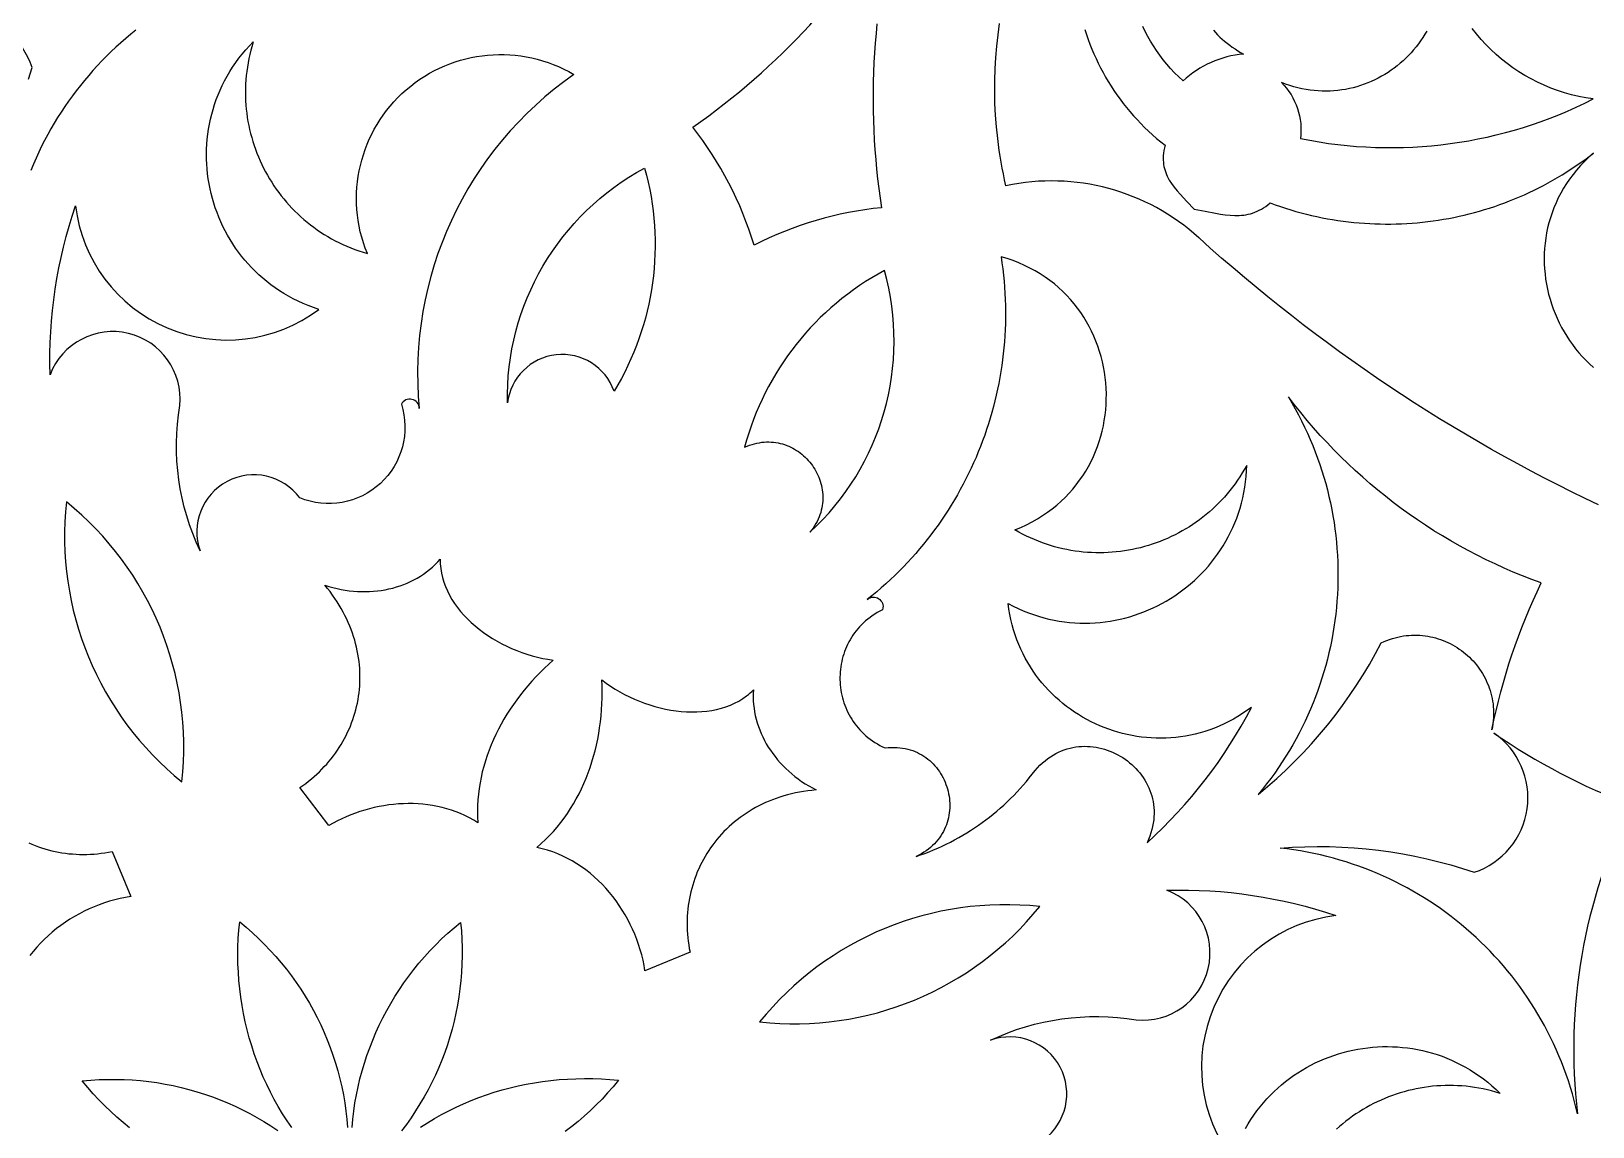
# Model space of a CAD drawing. Extents: x 3927 to 5087, y -513 to 1114.
# Drawn here: x 4497 to 4593.2, y 894.9 to 962.5 of the extents above; entities that cross this region are included whole.
import ezdxf

# ---------------------------------------------------------------- set-up
doc = ezdxf.new("R2010")
doc.units = 0
doc.layers.add('LAYER_1', color=18, linetype='CONTINUOUS')

msp = doc.modelspace()

# ---------------------------------------------------------------- linework, layer by layer
at = {"layer": 'LAYER_1'}
for points in [[(4549.093, 962.92), (4549.034, 962.326), (4548.983, 961.73), (4548.941, 961.134), (4548.907, 960.537), (4548.881, 959.94), (4548.863, 959.343), (4548.853, 958.745), (4548.852, 958.147), (4548.858, 957.549), (4548.873, 956.951), (4548.896, 956.353), (4548.927, 955.755), (4548.966, 955.157), (4549.013, 954.56), (4549.068, 953.964), (4549.131, 953.368), (4549.203, 952.772), (4549.282, 952.177), (4549.37, 951.584), (4548.858, 951.525), (4548.347, 951.455), (4547.839, 951.373), (4547.334, 951.28), (4546.831, 951.175), (4546.33, 951.058), (4545.833, 950.93), (4545.339, 950.791), (4544.848, 950.64), (4544.361, 950.478), (4543.877, 950.305), (4543.398, 950.121), (4542.922, 949.926), (4542.452, 949.719), (4541.985, 949.502), (4541.524, 949.273), (4541.368, 949.766), (4541.201, 950.254), (4541.023, 950.738), (4540.835, 951.218), (4540.635, 951.692), (4540.425, 952.162), (4540.203, 952.627), (4539.972, 953.087), (4539.729, 953.541), (4539.477, 953.989), (4539.214, 954.432), (4538.941, 954.868), (4538.657, 955.299), (4538.364, 955.723), (4538.061, 956.14), (4537.748, 956.551, 0.11065), (4550.606, 970.543)], [(4496.814, 959.507), (4497.05, 960.23, 0.61665), (4488.466, 961.44, 0.063158)], [(4559.357, 894.143, 0.862472), (4556.095, 900.278, -0.153049), (4565.053, 901.533, 0.87466), (4566.951, 909.522, -0.089383), (4577.36, 907.955, 0.578149), (4570.977, 892.97)]]:
    msp.add_lwpolyline(points, format="xyb", dxfattribs=at)
for points in [[(4593.548, 933.269), (4592.708, 933.67), (4591.873, 934.078), (4591.042, 934.495), (4590.215, 934.919), (4589.393, 935.35), (4588.574, 935.789), (4587.76, 936.235), (4586.95, 936.689), (4586.144, 937.15), (4585.343, 937.619), (4584.546, 938.094), (4583.754, 938.578), (4582.966, 939.068), (4582.183, 939.566), (4581.405, 940.07), (4580.631, 940.582), (4579.862, 941.101), (4579.098, 941.628), (4578.339, 942.161), (4577.584, 942.701), (4576.835, 943.248), (4576.09, 943.803), (4575.351, 944.364), (4574.617, 944.932), (4573.888, 945.507), (4573.164, 946.088), (4572.445, 946.677), (4571.732, 947.272), (4571.024, 947.874), (4570.321, 948.483), (4569.624, 949.098), (4568.932, 949.72), (4568.921, 949.726), (4568.616, 949.994), (4568.305, 950.253), (4567.986, 950.501), (4567.661, 950.738), (4567.331, 950.966), (4566.994, 951.183), (4566.652, 951.389), (4566.305, 951.585), (4565.952, 951.77), (4565.595, 951.945), (4565.234, 952.109), (4564.868, 952.261), (4564.498, 952.404), (4564.124, 952.535), (4563.747, 952.655), (4563.366, 952.763), (4562.982, 952.861), (4562.596, 952.948), (4562.207, 953.023), (4561.816, 953.086), (4561.423, 953.139), (4561.028, 953.179), (4560.632, 953.209), (4560.234, 953.226), (4559.835, 953.232), (4559.436, 953.226), (4559.036, 953.208), (4558.636, 953.178), (4558.236, 953.136), (4557.836, 953.083), (4557.436, 953.017), (4557.038, 952.938), (4556.956, 953.302), (4556.879, 953.666), (4556.807, 954.029), (4556.741, 954.392), (4556.679, 954.755), (4556.623, 955.117), (4556.527, 955.841), (4556.45, 956.563), (4556.394, 957.284), (4556.358, 958.001), (4556.342, 958.716), (4556.345, 959.428), (4556.367, 960.137), (4556.409, 960.842), (4556.469, 961.544), (4556.548, 962.241), (4556.645, 962.934)], [(4503.44, 962.532), (4503.125, 962.278), (4502.815, 962.017), (4502.51, 961.751), (4502.211, 961.479), (4501.917, 961.202), (4501.629, 960.919), (4501.346, 960.631), (4501.068, 960.338), (4500.797, 960.039), (4500.531, 959.736), (4500.271, 959.427), (4500.017, 959.114), (4499.769, 958.795), (4499.527, 958.472), (4499.291, 958.144), (4499.061, 957.812), (4498.838, 957.475), (4498.62, 957.134), (4498.41, 956.788), (4498.206, 956.439), (4498.008, 956.085), (4497.817, 955.727), (4497.633, 955.365), (4497.456, 955), (4497.286, 954.63), (4497.122, 954.257), (4496.966, 953.881)], [(4561.892, 962.562), (4561.991, 962.258), (4562.096, 961.956), (4562.208, 961.656), (4562.327, 961.359), (4562.453, 961.064), (4562.584, 960.771), (4562.723, 960.482), (4562.868, 960.194), (4563.019, 959.91), (4563.177, 959.629), (4563.342, 959.351), (4563.513, 959.076), (4563.69, 958.805), (4563.874, 958.537), (4564.064, 958.273), (4564.261, 958.012), (4564.464, 957.756), (4564.673, 957.503), (4564.888, 957.254), (4565.11, 957.01), (4565.338, 956.77), (4565.572, 956.534), (4565.812, 956.303), (4566.059, 956.077), (4566.312, 955.855), (4566.57, 955.638), (4566.835, 955.427), (4566.796, 955.263), (4566.766, 955.105), (4566.744, 954.952), (4566.73, 954.803), (4566.724, 954.659), (4566.725, 954.518), (4566.733, 954.382), (4566.749, 954.25), (4566.771, 954.121), (4566.8, 953.994), (4566.835, 953.871), (4566.877, 953.751), (4566.924, 953.632), (4566.977, 953.516), (4567.035, 953.402), (4567.099, 953.289), (4567.241, 953.067), (4567.401, 952.848), (4567.577, 952.631), (4567.767, 952.412), (4568.183, 951.963), (4568.634, 951.485), (4569.309, 951.361), (4569.946, 951.241), (4570.251, 951.19), (4570.549, 951.148), (4570.841, 951.119), (4571.127, 951.104), (4571.409, 951.108), (4571.548, 951.117), (4571.686, 951.132), (4571.823, 951.153), (4571.96, 951.18), (4572.096, 951.214), (4572.232, 951.255), (4572.367, 951.303), (4572.502, 951.359), (4572.637, 951.423), (4572.772, 951.495), (4572.907, 951.576), (4573.042, 951.666), (4573.178, 951.766), (4573.313, 951.876), (4573.629, 951.761), (4573.946, 951.652), (4574.263, 951.548), (4574.582, 951.449), (4574.902, 951.355), (4575.222, 951.267), (4575.544, 951.185), (4575.866, 951.107), (4576.189, 951.035), (4576.512, 950.968), (4576.837, 950.907), (4577.161, 950.85), (4577.486, 950.799), (4577.812, 950.754), (4578.138, 950.713), (4578.464, 950.678), (4578.79, 950.648), (4579.116, 950.623), (4579.443, 950.603), (4579.769, 950.589), (4580.096, 950.579), (4580.422, 950.575), (4580.749, 950.576), (4581.075, 950.582), (4581.4, 950.594), (4581.726, 950.61), (4582.051, 950.632), (4582.375, 950.658), (4582.699, 950.69), (4583.023, 950.727), (4583.345, 950.769), (4583.667, 950.816), (4583.989, 950.868), (4584.309, 950.925), (4584.629, 950.988), (4584.947, 951.055), (4585.265, 951.127), (4585.581, 951.205), (4585.896, 951.287), (4586.21, 951.374), (4586.523, 951.467), (4586.834, 951.564), (4587.144, 951.666), (4587.453, 951.773), (4587.76, 951.886), (4588.065, 952.003), (4588.369, 952.125), (4588.671, 952.252), (4588.972, 952.384), (4589.27, 952.52), (4589.567, 952.662), (4589.861, 952.809), (4590.154, 952.96), (4590.445, 953.117), (4590.733, 953.278), (4591.019, 953.444), (4591.303, 953.615), (4591.585, 953.79), (4591.864, 953.971), (4592.141, 954.156), (4592.415, 954.346), (4592.687, 954.541), (4592.956, 954.741), (4593.222, 954.945), (4592.943, 954.695), (4592.679, 954.437), (4592.428, 954.174), (4592.192, 953.905), (4591.97, 953.63), (4591.761, 953.35), (4591.566, 953.066), (4591.385, 952.777), (4591.217, 952.483), (4591.062, 952.186), (4590.921, 951.886), (4590.792, 951.582), (4590.676, 951.275), (4590.573, 950.966), (4590.483, 950.655), (4590.405, 950.342), (4590.34, 950.027), (4590.286, 949.712), (4590.245, 949.395), (4590.216, 949.078), (4590.199, 948.761), (4590.193, 948.444), (4590.199, 948.127), (4590.216, 947.811), (4590.244, 947.497), (4590.284, 947.184), (4590.335, 946.872), (4590.397, 946.563), (4590.469, 946.257), (4590.552, 945.953), (4590.646, 945.652), (4590.75, 945.355), (4590.864, 945.061), (4590.989, 944.772), (4591.123, 944.487), (4591.267, 944.207), (4591.421, 943.933), (4591.585, 943.663), (4591.758, 943.4), (4591.94, 943.142), (4592.132, 942.891), (4592.332, 942.647), (4592.542, 942.41), (4592.76, 942.181), (4592.987, 941.959), (4593.223, 941.745)], [(4569.814, 962.514), (4569.944, 962.372), (4570.078, 962.234), (4570.217, 962.099), (4570.361, 961.967), (4570.509, 961.839), (4570.662, 961.715), (4570.819, 961.594), (4570.981, 961.478), (4571.147, 961.365), (4571.318, 961.257), (4571.492, 961.153), (4571.672, 961.053), (4571.412, 961.024), (4571.155, 960.985), (4570.9, 960.935), (4570.648, 960.875), (4570.399, 960.804), (4570.154, 960.724), (4569.912, 960.633), (4569.674, 960.533), (4569.441, 960.423), (4569.212, 960.303), (4568.988, 960.174), (4568.77, 960.036), (4568.557, 959.888), (4568.349, 959.732), (4568.148, 959.567), (4567.954, 959.392), (4567.685, 959.643), (4567.428, 959.9), (4567.183, 960.163), (4566.948, 960.431), (4566.724, 960.704), (4566.511, 960.983), (4566.309, 961.266), (4566.119, 961.554), (4565.938, 961.846), (4565.769, 962.142), (4565.611, 962.442), (4565.463, 962.746)], [(4582.955, 962.472), (4582.837, 962.268), (4582.712, 962.068), (4582.581, 961.872), (4582.444, 961.681), (4582.301, 961.495), (4582.152, 961.313), (4581.997, 961.137), (4581.837, 960.966), (4581.672, 960.8), (4581.501, 960.639), (4581.325, 960.484), (4581.144, 960.335), (4580.959, 960.192), (4580.769, 960.055), (4580.575, 959.923), (4580.376, 959.798), (4580.174, 959.68), (4579.967, 959.568), (4579.757, 959.463), (4579.543, 959.364), (4579.326, 959.272), (4579.106, 959.188), (4578.882, 959.111), (4578.656, 959.041), (4578.427, 958.979), (4578.195, 958.924), (4577.961, 958.877), (4577.724, 958.838), (4577.486, 958.807), (4577.245, 958.785), (4577.003, 958.77), (4576.759, 958.764), (4576.514, 958.767), (4576.267, 958.779), (4576.019, 958.799), (4575.77, 958.828), (4575.521, 958.867), (4575.271, 958.915), (4575.02, 958.972), (4574.769, 959.039), (4574.518, 959.116), (4574.267, 959.203), (4574.016, 959.299), (4574.178, 959.124), (4574.329, 958.94), (4574.47, 958.749), (4574.599, 958.55), (4574.716, 958.344), (4574.821, 958.133), (4574.915, 957.916), (4574.996, 957.695), (4575.064, 957.47), (4575.12, 957.242), (4575.163, 957.012), (4575.193, 956.78), (4575.209, 956.546), (4575.212, 956.312), (4575.201, 956.078), (4575.175, 955.846), (4575.749, 955.735), (4576.325, 955.636), (4576.901, 955.549), (4577.479, 955.475), (4578.057, 955.413), (4578.635, 955.364), (4579.214, 955.326), (4579.793, 955.301), (4580.371, 955.288), (4580.95, 955.287), (4581.528, 955.298), (4582.105, 955.321), (4582.682, 955.356), (4583.257, 955.404), (4583.831, 955.463), (4584.404, 955.534), (4584.975, 955.618), (4585.544, 955.713), (4586.112, 955.82), (4586.677, 955.939), (4587.24, 956.07), (4587.8, 956.213), (4588.357, 956.367), (4588.912, 956.533), (4589.463, 956.711), (4590.011, 956.901), (4590.556, 957.103), (4591.097, 957.316), (4591.634, 957.541), (4592.167, 957.777), (4592.695, 958.025), (4593.219, 958.285), (4592.766, 958.354), (4592.318, 958.44), (4591.877, 958.545), (4591.443, 958.666), (4591.016, 958.804), (4590.597, 958.958), (4590.186, 959.129), (4589.784, 959.315), (4589.39, 959.516), (4589.005, 959.733), (4588.63, 959.964), (4588.265, 960.209), (4587.911, 960.467), (4587.567, 960.74), (4587.234, 961.025), (4586.913, 961.323), (4586.604, 961.633), (4586.307, 961.956), (4586.023, 962.29), (4585.751, 962.635)], [(4496.836, 912.441), (4497.032, 912.356), (4497.23, 912.277), (4497.431, 912.202), (4497.633, 912.133), (4497.838, 912.069), (4498.044, 912.011), (4498.253, 911.957), (4498.463, 911.91), (4498.674, 911.867), (4498.887, 911.83), (4499.102, 911.799), (4499.318, 911.773), (4499.535, 911.753), (4499.753, 911.738), (4499.973, 911.729), (4500.193, 911.725), (4500.414, 911.728), (4500.636, 911.736), (4500.859, 911.75), (4501.082, 911.769), (4501.306, 911.795), (4501.53, 911.826), (4501.754, 911.864), (4501.978, 911.907), (4503.119, 909.132), (4502.793, 909.077), (4502.468, 909.01), (4502.144, 908.932), (4501.822, 908.842), (4501.503, 908.74), (4501.187, 908.628), (4500.874, 908.505), (4500.565, 908.371), (4500.26, 908.227), (4499.96, 908.072), (4499.666, 907.908), (4499.377, 907.733), (4499.094, 907.549), (4498.818, 907.355), (4498.549, 907.152), (4498.288, 906.94), (4498.035, 906.719), (4497.79, 906.49), (4497.554, 906.252), (4497.328, 906.005), (4497.112, 905.751), (4496.906, 905.489)], [(4513.039, 894.892), (4512.751, 895.314), (4512.476, 895.744), (4512.213, 896.182), (4511.963, 896.628), (4511.726, 897.08), (4511.501, 897.539), (4511.29, 898.005), (4511.091, 898.476), (4510.905, 898.953), (4510.733, 899.436), (4510.573, 899.923), (4510.427, 900.415), (4510.295, 900.911), (4510.176, 901.41), (4510.07, 901.913), (4509.979, 902.419), (4509.901, 902.928), (4509.837, 903.44), (4509.787, 903.953), (4509.751, 904.467), (4509.729, 904.984), (4509.722, 905.5), (4509.729, 906.018), (4509.75, 906.535), (4509.786, 907.053), (4509.837, 907.57), (4510.235, 907.238), (4510.622, 906.896), (4510.999, 906.545), (4511.364, 906.184), (4511.718, 905.813), (4512.06, 905.434), (4512.391, 905.047), (4512.71, 904.651), (4513.017, 904.246), (4513.312, 903.835), (4513.596, 903.415), (4513.866, 902.989), (4514.125, 902.555), (4514.371, 902.115), (4514.605, 901.668), (4514.825, 901.216), (4515.033, 900.757), (4515.228, 900.293), (4515.41, 899.823), (4515.579, 899.349), (4515.734, 898.87), (4515.876, 898.386), (4516.004, 897.899), (4516.118, 897.407), (4516.219, 896.912), (4516.306, 896.414), (4516.378, 895.912), (4516.437, 895.408), (4516.481, 894.901)], [(4516.753, 894.898), (4516.8, 895.404), (4516.861, 895.908), (4516.936, 896.409), (4517.024, 896.907), (4517.127, 897.402), (4517.244, 897.893), (4517.374, 898.38), (4517.517, 898.862), (4517.674, 899.341), (4517.844, 899.814), (4518.028, 900.283), (4518.224, 900.746), (4518.433, 901.204), (4518.655, 901.656), (4518.89, 902.101), (4519.137, 902.541), (4519.397, 902.973), (4519.669, 903.399), (4519.953, 903.817), (4520.25, 904.228), (4520.558, 904.63), (4520.878, 905.025), (4521.21, 905.412), (4521.553, 905.789), (4521.908, 906.158), (4522.275, 906.517), (4522.652, 906.867), (4523.041, 907.207), (4523.441, 907.537), (4523.488, 907.021), (4523.52, 906.506), (4523.537, 905.992), (4523.539, 905.479), (4523.527, 904.968), (4523.501, 904.458), (4523.459, 903.951), (4523.404, 903.446), (4523.335, 902.944), (4523.251, 902.444), (4523.154, 901.948), (4523.042, 901.455), (4522.917, 900.967), (4522.779, 900.482), (4522.627, 900.002), (4522.462, 899.526), (4522.283, 899.055), (4522.091, 898.59), (4521.887, 898.13), (4521.669, 897.676), (4521.439, 897.228), (4521.197, 896.786), (4520.941, 896.351), (4520.674, 895.923), (4520.394, 895.502), (4520.102, 895.088), (4519.798, 894.683)], [(4571.787, 894.833), (4571.953, 895.118), (4572.127, 895.394), (4572.309, 895.663), (4572.498, 895.924), (4572.695, 896.178), (4572.899, 896.423), (4573.109, 896.661), (4573.327, 896.891), (4573.551, 897.112), (4573.781, 897.326), (4574.017, 897.531), (4574.259, 897.729), (4574.506, 897.918), (4574.759, 898.098), (4575.016, 898.271), (4575.279, 898.434), (4575.546, 898.59), (4575.817, 898.737), (4576.092, 898.875), (4576.371, 899.005), (4576.654, 899.126), (4576.94, 899.238), (4577.23, 899.342), (4577.522, 899.437), (4577.816, 899.523), (4578.114, 899.599), (4578.413, 899.667), (4578.714, 899.726), (4579.017, 899.776), (4579.322, 899.816), (4579.627, 899.847), (4579.934, 899.869), (4580.241, 899.882), (4580.549, 899.885), (4580.857, 899.879), (4581.166, 899.863), (4581.474, 899.838), (4581.781, 899.803), (4582.088, 899.759), (4582.394, 899.704), (4582.699, 899.64), (4583.002, 899.566), (4583.304, 899.483), (4583.604, 899.389), (4583.902, 899.285), (4584.197, 899.171), (4584.49, 899.047), (4584.78, 898.913), (4585.067, 898.769), (4585.351, 898.615), (4585.631, 898.45), (4585.908, 898.275), (4586.18, 898.089), (4586.449, 897.893), (4586.712, 897.686), (4586.971, 897.469), (4587.226, 897.241), (4587.474, 897.002), (4587.214, 897.081), (4586.953, 897.153), (4586.692, 897.217), (4586.43, 897.275), (4586.169, 897.325), (4585.907, 897.369), (4585.646, 897.405), (4585.385, 897.435), (4585.124, 897.458), (4584.863, 897.475), (4584.604, 897.484), (4584.344, 897.488), (4584.086, 897.484), (4583.828, 897.474), (4583.572, 897.458), (4583.316, 897.435), (4583.062, 897.406), (4582.809, 897.371), (4582.557, 897.329), (4582.307, 897.282), (4582.058, 897.228), (4581.811, 897.168), (4581.566, 897.102), (4581.323, 897.031), (4581.082, 896.953), (4580.843, 896.87), (4580.607, 896.781), (4580.372, 896.686), (4580.141, 896.586), (4579.911, 896.48), (4579.685, 896.369), (4579.461, 896.252), (4579.24, 896.13), (4579.022, 896.002), (4578.808, 895.869), (4578.596, 895.731), (4578.388, 895.588), (4578.183, 895.439), (4577.982, 895.286), (4577.785, 895.128), (4577.591, 894.964), (4577.401, 894.796)], [(4503.047, 894.884), (4502.652, 895.204), (4502.266, 895.536), (4501.888, 895.879), (4501.52, 896.234), (4501.16, 896.601), (4500.81, 896.978), (4500.47, 897.367), (4500.14, 897.767), (4500.656, 897.814), (4501.171, 897.846), (4501.685, 897.863), (4502.198, 897.865), (4502.709, 897.853), (4503.219, 897.826), (4503.726, 897.785), (4504.231, 897.73), (4504.734, 897.661), (4505.233, 897.577), (4505.729, 897.479), (4506.222, 897.368), (4506.711, 897.243), (4507.195, 897.105), (4507.676, 896.953), (4508.151, 896.787), (4508.622, 896.609), (4509.088, 896.417), (4509.548, 896.213), (4510.002, 895.995), (4510.45, 895.765), (4510.892, 895.523), (4511.327, 895.267), (4511.755, 895), (4512.176, 894.72)], [(4520.968, 894.918), (4521.393, 895.191), (4521.826, 895.452), (4522.265, 895.699), (4522.711, 895.934), (4523.164, 896.156), (4523.624, 896.366), (4524.089, 896.562), (4524.56, 896.745), (4525.036, 896.915), (4525.517, 897.072), (4526.003, 897.216), (4526.494, 897.347), (4526.989, 897.464), (4527.488, 897.568), (4527.991, 897.658), (4528.497, 897.735), (4529.006, 897.798), (4529.519, 897.847), (4530.033, 897.883), (4530.55, 897.905), (4531.069, 897.914), (4531.59, 897.908), (4532.112, 897.888), (4532.635, 897.855), (4533.159, 897.807), (4532.835, 897.412), (4532.5, 897.027), (4532.156, 896.653), (4531.801, 896.291), (4531.437, 895.939), (4531.063, 895.599), (4530.68, 895.27), (4530.289, 894.953), (4529.889, 894.648)]]:
    msp.add_lwpolyline(points, dxfattribs=at)
for points in [[(4510.673, 961.815), (4510.594, 961.554), (4510.522, 961.294), (4510.458, 961.032), (4510.4, 960.771), (4510.349, 960.509), (4510.306, 960.248), (4510.269, 959.986), (4510.239, 959.725), (4510.216, 959.464), (4510.2, 959.204), (4510.19, 958.944), (4510.187, 958.685), (4510.191, 958.426), (4510.2, 958.169), (4510.217, 957.912), (4510.24, 957.656), (4510.269, 957.402), (4510.304, 957.149), (4510.345, 956.897), (4510.393, 956.647), (4510.447, 956.399), (4510.506, 956.152), (4510.572, 955.907), (4510.644, 955.664), (4510.721, 955.423), (4510.805, 955.184), (4510.894, 954.947), (4510.988, 954.713), (4511.089, 954.481), (4511.195, 954.252), (4511.306, 954.025), (4511.423, 953.802), (4511.545, 953.581), (4511.673, 953.363), (4511.805, 953.148), (4511.944, 952.937), (4512.087, 952.729), (4512.235, 952.524), (4512.389, 952.323), (4512.547, 952.125), (4512.71, 951.931), (4512.879, 951.741), (4513.052, 951.556), (4513.23, 951.374), (4513.412, 951.196), (4513.599, 951.023), (4513.791, 950.854), (4513.987, 950.689), (4514.188, 950.529), (4514.393, 950.374), (4514.603, 950.224), (4514.817, 950.079), (4515.035, 949.938), (4515.257, 949.803), (4515.484, 949.673), (4515.714, 949.549), (4515.949, 949.43), (4516.187, 949.316), (4516.43, 949.208), (4516.676, 949.106), (4516.926, 949.01), (4517.18, 948.92), (4517.437, 948.836), (4517.698, 948.758, -0.719328), (4530.424, 959.792, 0.270929), (4520.897, 939.216, 0.777705), (4519.794, 939.471, -0.636132), (4513.531, 933.698, 0.862472), (4507.397, 930.435, -0.153049), (4506.142, 939.394, 0.87466), (4498.153, 941.292, -0.089383), (4499.719, 951.7, 0.578149), (4514.704, 945.317), (4514.375, 945.429), (4514.054, 945.551), (4513.74, 945.682), (4513.433, 945.822), (4513.133, 945.971), (4512.841, 946.128), (4512.557, 946.294), (4512.28, 946.467), (4512.011, 946.649), (4511.75, 946.838), (4511.497, 947.035), (4511.251, 947.239), (4511.014, 947.45), (4510.784, 947.667), (4510.562, 947.891), (4510.349, 948.121), (4510.143, 948.358), (4509.946, 948.599), (4509.757, 948.847), (4509.576, 949.099), (4509.404, 949.357), (4509.24, 949.619), (4509.085, 949.886), (4508.938, 950.157), (4508.799, 950.433), (4508.67, 950.712), (4508.549, 950.995), (4508.436, 951.281), (4508.333, 951.57), (4508.238, 951.862), (4508.152, 952.157), (4508.075, 952.454), (4508.007, 952.753), (4507.949, 953.055), (4507.899, 953.358), (4507.859, 953.662), (4507.827, 953.968), (4507.805, 954.274), (4507.793, 954.582), (4507.789, 954.89), (4507.796, 955.198), (4507.811, 955.506), (4507.837, 955.814), (4507.872, 956.122), (4507.916, 956.428), (4507.97, 956.734), (4508.034, 957.039), (4508.108, 957.343), (4508.192, 957.644), (4508.286, 957.944), (4508.39, 958.242), (4508.503, 958.538), (4508.627, 958.831), (4508.761, 959.121), (4508.906, 959.408), (4509.06, 959.692), (4509.225, 959.972), (4509.4, 960.248), (4509.586, 960.521), (4509.782, 960.789), (4509.989, 961.053), (4510.206, 961.312), (4510.434, 961.566)], [(4532.896, 940.272, 0.794747), (4526.33, 939.547, -0.281952), (4534.78, 954.025, -0.207503)], [(4506.274, 916.197, 0.255743), (4499.165, 933.448, 0.255743)], [(4573.939, 912.117), (4574.697, 912.168), (4575.455, 912.2), (4576.213, 912.212), (4576.971, 912.205), (4577.728, 912.179), (4578.483, 912.133), (4579.237, 912.068), (4579.989, 911.984), (4580.739, 911.881), (4581.486, 911.758), (4582.229, 911.617), (4582.97, 911.456), (4583.706, 911.277), (4584.439, 911.079), (4585.166, 910.861), (4585.889, 910.625, 0.61665), (4587.1, 919.208, 0.063158), (4595.546, 914.788, 0.145764), (4592.244, 895.737), (4592.147, 896.15), (4592.043, 896.56), (4591.93, 896.966), (4591.81, 897.368), (4591.683, 897.767), (4591.548, 898.162), (4591.405, 898.554), (4591.255, 898.941), (4591.098, 899.324), (4590.934, 899.704), (4590.763, 900.079), (4590.585, 900.45), (4590.4, 900.817), (4590.208, 901.18), (4590.009, 901.538), (4589.804, 901.891), (4589.593, 902.24), (4589.375, 902.585), (4589.151, 902.925), (4588.92, 903.259), (4588.683, 903.59), (4588.441, 903.915), (4588.192, 904.235), (4587.937, 904.55), (4587.677, 904.86), (4587.411, 905.164), (4587.139, 905.464), (4586.862, 905.758), (4586.579, 906.046), (4586.291, 906.329), (4585.997, 906.606), (4585.699, 906.878), (4585.395, 907.144), (4585.087, 907.404), (4584.773, 907.658), (4584.455, 907.906), (4584.132, 908.148), (4583.804, 908.384), (4583.471, 908.614), (4583.135, 908.837), (4582.793, 909.054), (4582.448, 909.265), (4582.098, 909.469), (4581.744, 909.666), (4581.387, 909.857), (4581.025, 910.041), (4580.659, 910.219), (4580.29, 910.389), (4579.917, 910.553), (4579.54, 910.709), (4579.16, 910.858), (4578.776, 911), (4578.389, 911.135), (4577.999, 911.263), (4577.606, 911.383), (4577.21, 911.495), (4576.81, 911.6), (4576.408, 911.698), (4576.003, 911.787), (4575.595, 911.869), (4575.185, 911.943), (4574.772, 912.009), (4574.357, 912.067)], [(4541.865, 901.404, 0.255743), (4559.117, 908.513, 0.255743)]]:
    msp.add_lwpolyline(points, format="xyb", close=True, dxfattribs=at)
for points in [[(4571.87, 935.704), (4571.737, 935.467), (4571.598, 935.234), (4571.454, 935.007), (4571.305, 934.784), (4571.152, 934.566), (4570.993, 934.354), (4570.83, 934.146), (4570.662, 933.943), (4570.49, 933.746), (4570.313, 933.554), (4570.133, 933.367), (4569.948, 933.185), (4569.759, 933.008), (4569.566, 932.837), (4569.37, 932.671), (4569.17, 932.51), (4568.966, 932.355), (4568.759, 932.205), (4568.549, 932.061), (4568.335, 931.922), (4568.119, 931.788), (4567.899, 931.66), (4567.677, 931.538), (4567.452, 931.421), (4567.224, 931.31), (4566.994, 931.205), (4566.762, 931.105), (4566.527, 931.011), (4566.291, 930.923), (4566.052, 930.841), (4565.811, 930.764), (4565.569, 930.694), (4565.325, 930.629), (4565.079, 930.57), (4564.833, 930.517), (4564.584, 930.47), (4564.335, 930.43), (4564.085, 930.395), (4563.833, 930.366), (4563.581, 930.344), (4563.328, 930.328), (4563.075, 930.317), (4562.821, 930.314), (4562.566, 930.316), (4562.312, 930.325), (4562.057, 930.34), (4561.802, 930.361), (4561.548, 930.389), (4561.293, 930.423), (4561.039, 930.464), (4560.786, 930.511), (4560.533, 930.564), (4560.28, 930.625), (4560.029, 930.691), (4559.778, 930.765), (4559.529, 930.845), (4559.281, 930.932), (4559.034, 931.025), (4558.788, 931.126), (4558.544, 931.233), (4558.301, 931.347), (4558.061, 931.467), (4557.822, 931.595), (4557.585, 931.73), (4557.95, 931.882), (4558.303, 932.046), (4558.644, 932.221), (4558.972, 932.407), (4559.288, 932.604), (4559.592, 932.811), (4559.883, 933.027), (4560.162, 933.253), (4560.428, 933.488), (4560.682, 933.732), (4560.924, 933.983), (4561.154, 934.243), (4561.372, 934.51), (4561.577, 934.784), (4561.77, 935.064), (4561.951, 935.351), (4562.12, 935.643), (4562.277, 935.941), (4562.421, 936.244), (4562.554, 936.551), (4562.674, 936.863), (4562.783, 937.178), (4562.879, 937.497), (4562.964, 937.818), (4563.036, 938.143), (4563.097, 938.469), (4563.145, 938.797), (4563.182, 939.127), (4563.207, 939.458), (4563.22, 939.789), (4563.221, 940.12), (4563.21, 940.452), (4563.187, 940.782), (4563.153, 941.112), (4563.107, 941.44), (4563.049, 941.767), (4562.979, 942.091), (4562.898, 942.413), (4562.804, 942.731), (4562.7, 943.047), (4562.583, 943.358), (4562.455, 943.666), (4562.315, 943.968), (4562.164, 944.266), (4562.001, 944.559), (4561.827, 944.845), (4561.641, 945.126), (4561.443, 945.399), (4561.235, 945.666), (4561.014, 945.926), (4560.782, 946.178), (4560.539, 946.421), (4560.284, 946.656), (4560.018, 946.882), (4559.741, 947.099), (4559.452, 947.306), (4559.151, 947.502), (4558.84, 947.689), (4558.517, 947.864), (4558.183, 948.028), (4557.838, 948.18), (4557.481, 948.32), (4557.113, 948.447), (4556.735, 948.561), (4556.791, 948.185), (4556.84, 947.81), (4556.884, 947.434), (4556.921, 947.058), (4556.951, 946.682), (4556.975, 946.307), (4556.993, 945.932), (4557.005, 945.558), (4557.01, 945.184), (4557.009, 944.81), (4557.002, 944.437), (4556.989, 944.065), (4556.97, 943.694), (4556.944, 943.323), (4556.913, 942.953), (4556.875, 942.585), (4556.831, 942.217), (4556.782, 941.851), (4556.726, 941.485), (4556.664, 941.121), (4556.597, 940.758), (4556.523, 940.397), (4556.444, 940.037), (4556.359, 939.679), (4556.268, 939.322), (4556.171, 938.967), (4556.069, 938.614), (4555.961, 938.262), (4555.847, 937.913), (4555.727, 937.565), (4555.602, 937.22), (4555.471, 936.876), (4555.335, 936.535), (4555.193, 936.196), (4555.045, 935.86), (4554.892, 935.525), (4554.734, 935.194), (4554.57, 934.864), (4554.401, 934.538), (4554.226, 934.214), (4554.046, 933.892), (4553.86, 933.574), (4553.67, 933.259), (4553.474, 932.946), (4553.272, 932.637), (4553.066, 932.33), (4552.854, 932.027), (4552.637, 931.727), (4552.415, 931.43), (4552.188, 931.137), (4551.956, 930.847), (4551.718, 930.561), (4551.476, 930.279), (4551.229, 930), (4550.976, 929.724), (4550.719, 929.453), (4550.457, 929.185), (4550.19, 928.922), (4549.918, 928.662), (4549.641, 928.407), (4549.359, 928.156), (4549.073, 927.909), (4548.782, 927.666), (4548.486, 927.428), (4548.572, 927.494), (4548.662, 927.542), (4548.755, 927.572), (4548.849, 927.584), (4548.942, 927.581), (4549.033, 927.563), (4549.119, 927.531), (4549.2, 927.487), (4549.273, 927.431), (4549.337, 927.364), (4549.39, 927.288), (4549.43, 927.204), (4549.457, 927.113), (4549.467, 927.016), (4549.46, 926.914), (4549.433, 926.808), (4549.268, 926.723), (4549.108, 926.633), (4548.954, 926.539), (4548.805, 926.44), (4548.662, 926.337), (4548.524, 926.229), (4548.391, 926.118), (4548.264, 926.002), (4548.142, 925.883), (4548.025, 925.761), (4547.914, 925.635), (4547.808, 925.506), (4547.707, 925.374), (4547.612, 925.239), (4547.522, 925.101), (4547.438, 924.96), (4547.359, 924.818), (4547.285, 924.673), (4547.216, 924.526), (4547.153, 924.376), (4547.095, 924.226), (4547.043, 924.073), (4546.996, 923.919), (4546.954, 923.764), (4546.917, 923.607), (4546.886, 923.45), (4546.86, 923.292), (4546.839, 923.133), (4546.824, 922.973), (4546.814, 922.813), (4546.809, 922.653), (4546.81, 922.493), (4546.816, 922.333), (4546.827, 922.173), (4546.843, 922.014), (4546.865, 921.855), (4546.892, 921.697), (4546.924, 921.54), (4546.962, 921.384), (4547.005, 921.229), (4547.053, 921.076), (4547.106, 920.924), (4547.164, 920.774), (4547.228, 920.625), (4547.297, 920.479), (4547.372, 920.335), (4547.451, 920.193), (4547.536, 920.053), (4547.626, 919.916), (4547.722, 919.782), (4547.822, 919.651), (4547.928, 919.523), (4548.039, 919.399), (4548.155, 919.277), (4548.277, 919.159), (4548.403, 919.045), (4548.535, 918.935), (4548.672, 918.829), (4548.815, 918.727), (4548.962, 918.63), (4549.115, 918.537), (4549.273, 918.449), (4549.436, 918.365), (4549.604, 918.287), (4549.79, 918.307), (4549.972, 918.318), (4550.151, 918.321), (4550.326, 918.316), (4550.497, 918.302), (4550.664, 918.281), (4550.827, 918.253), (4550.986, 918.217), (4551.142, 918.174), (4551.293, 918.124), (4551.439, 918.067), (4551.582, 918.005), (4551.72, 917.936), (4551.854, 917.861), (4551.983, 917.78), (4552.108, 917.694), (4552.228, 917.603), (4552.343, 917.507), (4552.454, 917.406), (4552.56, 917.3), (4552.661, 917.19), (4552.757, 917.076), (4552.848, 916.958), (4552.934, 916.836), (4553.015, 916.711), (4553.091, 916.583), (4553.162, 916.452), (4553.227, 916.318), (4553.287, 916.182), (4553.342, 916.043), (4553.391, 915.902), (4553.434, 915.76), (4553.472, 915.616), (4553.504, 915.47), (4553.53, 915.324), (4553.551, 915.176), (4553.565, 915.028), (4553.574, 914.879), (4553.577, 914.73), (4553.573, 914.581), (4553.564, 914.432), (4553.548, 914.284), (4553.526, 914.137), (4553.497, 913.99), (4553.462, 913.844), (4553.421, 913.7), (4553.373, 913.558), (4553.319, 913.417), (4553.258, 913.278), (4553.19, 913.142), (4553.115, 913.008), (4553.034, 912.877), (4552.946, 912.748), (4552.85, 912.623), (4552.748, 912.502), (4552.638, 912.384), (4552.522, 912.269), (4552.398, 912.159), (4552.266, 912.054), (4552.128, 911.953), (4551.982, 911.856), (4551.828, 911.765), (4551.667, 911.679), (4551.498, 911.598), (4551.772, 911.692), (4552.043, 911.791), (4552.312, 911.896), (4552.578, 912.005), (4552.842, 912.119), (4553.104, 912.238), (4553.363, 912.362), (4553.619, 912.491), (4553.873, 912.624), (4554.124, 912.762), (4554.372, 912.905), (4554.618, 913.052), (4554.86, 913.204), (4555.1, 913.361), (4555.336, 913.522), (4555.57, 913.687), (4555.8, 913.857), (4556.027, 914.031), (4556.251, 914.209), (4556.471, 914.392), (4556.688, 914.579), (4556.902, 914.77), (4557.111, 914.965), (4557.318, 915.164), (4557.52, 915.368), (4557.719, 915.575), (4557.914, 915.786), (4558.106, 916.001), (4558.293, 916.22), (4558.476, 916.442), (4558.656, 916.669), (4558.831, 916.899), (4558.98, 917.066), (4559.132, 917.222), (4559.288, 917.368), (4559.447, 917.503), (4559.61, 917.628), (4559.775, 917.743), (4559.942, 917.848), (4560.112, 917.943), (4560.283, 918.029), (4560.457, 918.105), (4560.632, 918.171), (4560.808, 918.229), (4560.985, 918.277), (4561.163, 918.317), (4561.342, 918.348), (4561.521, 918.37), (4561.7, 918.384), (4561.878, 918.39), (4562.057, 918.387), (4562.234, 918.377), (4562.411, 918.359), (4562.587, 918.334), (4562.761, 918.3), (4562.934, 918.26), (4563.105, 918.212), (4563.273, 918.158), (4563.44, 918.097), (4563.603, 918.028), (4563.764, 917.954), (4563.922, 917.873), (4564.076, 917.786), (4564.227, 917.693), (4564.374, 917.593), (4564.518, 917.489), (4564.656, 917.378), (4564.791, 917.262), (4564.92, 917.141), (4565.045, 917.015), (4565.164, 916.884), (4565.278, 916.748), (4565.386, 916.607), (4565.488, 916.462), (4565.584, 916.312), (4565.673, 916.159), (4565.756, 916.001), (4565.831, 915.839), (4565.9, 915.674), (4565.961, 915.505), (4566.015, 915.333), (4566.06, 915.157), (4566.097, 914.979), (4566.126, 914.797), (4566.147, 914.613), (4566.158, 914.426), (4566.161, 914.237), (4566.154, 914.045), (4566.137, 913.851), (4566.111, 913.655), (4566.074, 913.457), (4566.027, 913.258), (4565.97, 913.057), (4565.902, 912.855), (4565.822, 912.651), (4565.732, 912.446), (4566.218, 912.897), (4566.694, 913.358), (4567.159, 913.829), (4567.613, 914.31), (4568.056, 914.801), (4568.487, 915.302), (4568.908, 915.811), (4569.317, 916.33), (4569.714, 916.858), (4570.1, 917.395), (4570.473, 917.94), (4570.835, 918.494), (4571.184, 919.056), (4571.521, 919.626), (4571.845, 920.204), (4572.156, 920.789), (4571.883, 920.59), (4571.607, 920.403), (4571.327, 920.228), (4571.044, 920.063), (4570.758, 919.91), (4570.47, 919.768), (4570.179, 919.637), (4569.886, 919.517), (4569.591, 919.408), (4569.295, 919.309), (4568.997, 919.221), (4568.698, 919.144), (4568.398, 919.077), (4568.098, 919.02), (4567.796, 918.974), (4567.495, 918.937), (4567.193, 918.911), (4566.892, 918.895), (4566.591, 918.888), (4566.29, 918.891), (4565.991, 918.904), (4565.692, 918.926), (4565.395, 918.958), (4565.1, 918.999), (4564.806, 919.05), (4564.514, 919.109), (4564.224, 919.178), (4563.937, 919.256), (4563.653, 919.342), (4563.371, 919.437), (4563.093, 919.541), (4562.818, 919.653), (4562.547, 919.774), (4562.279, 919.903), (4562.016, 920.041), (4561.757, 920.187), (4561.502, 920.34), (4561.252, 920.502), (4561.007, 920.671), (4560.767, 920.849), (4560.533, 921.034), (4560.305, 921.226), (4560.082, 921.427), (4559.865, 921.634), (4559.655, 921.849), (4559.452, 922.071), (4559.255, 922.3), (4559.065, 922.536), (4558.883, 922.779), (4558.708, 923.029), (4558.541, 923.285), (4558.381, 923.548), (4558.23, 923.818), (4558.088, 924.094), (4557.954, 924.376), (4557.829, 924.664), (4557.713, 924.959), (4557.606, 925.26), (4557.509, 925.566), (4557.422, 925.879), (4557.344, 926.197), (4557.277, 926.52), (4557.221, 926.85), (4557.175, 927.184), (4557.484, 927.025), (4557.794, 926.877), (4558.106, 926.74), (4558.42, 926.616), (4558.735, 926.503), (4559.05, 926.401), (4559.367, 926.311), (4559.684, 926.231), (4560.001, 926.163), (4560.318, 926.106), (4560.636, 926.059), (4560.953, 926.023), (4561.27, 925.998), (4561.585, 925.983), (4561.9, 925.978), (4562.214, 925.983), (4562.527, 925.998), (4562.838, 926.023), (4563.147, 926.058), (4563.455, 926.103), (4563.76, 926.157), (4564.063, 926.22), (4564.363, 926.293), (4564.66, 926.375), (4564.955, 926.466), (4565.246, 926.566), (4565.534, 926.674), (4565.818, 926.791), (4566.099, 926.917), (4566.375, 927.051), (4566.647, 927.193), (4566.915, 927.343), (4567.178, 927.502), (4567.436, 927.668), (4567.689, 927.842), (4567.936, 928.024), (4568.178, 928.213), (4568.415, 928.41), (4568.645, 928.614), (4568.87, 928.825), (4569.088, 929.043), (4569.299, 929.267), (4569.504, 929.499), (4569.702, 929.737), (4569.892, 929.982), (4570.075, 930.233), (4570.251, 930.491), (4570.419, 930.754), (4570.579, 931.024), (4570.73, 931.299), (4570.873, 931.581), (4571.008, 931.868), (4571.133, 932.16), (4571.25, 932.458), (4571.357, 932.761), (4571.455, 933.069), (4571.543, 933.382), (4571.621, 933.7), (4571.689, 934.023), (4571.746, 934.35), (4571.794, 934.682), (4571.83, 935.019), (4571.856, 935.359)], [(4540.939, 936.822), (4541.092, 936.888), (4541.244, 936.946), (4541.396, 936.996), (4541.548, 937.039), (4541.698, 937.074), (4541.848, 937.102), (4541.997, 937.124), (4542.144, 937.138), (4542.29, 937.145), (4542.435, 937.146), (4542.578, 937.141), (4542.72, 937.129), (4542.86, 937.111), (4542.998, 937.087), (4543.134, 937.057), (4543.268, 937.021), (4543.4, 936.98), (4543.529, 936.934), (4543.656, 936.882), (4543.78, 936.825), (4543.902, 936.763), (4544.021, 936.697), (4544.137, 936.625), (4544.25, 936.55), (4544.36, 936.469), (4544.467, 936.385), (4544.57, 936.297), (4544.67, 936.205), (4544.766, 936.109), (4544.859, 936.009), (4544.948, 935.906), (4545.032, 935.8), (4545.113, 935.691), (4545.189, 935.579), (4545.262, 935.464), (4545.329, 935.346), (4545.393, 935.225), (4545.451, 935.103), (4545.505, 934.978), (4545.554, 934.851), (4545.598, 934.722), (4545.637, 934.592), (4545.67, 934.459), (4545.699, 934.326), (4545.721, 934.191), (4545.739, 934.054), (4545.75, 933.917), (4545.756, 933.779), (4545.756, 933.641), (4545.749, 933.501), (4545.737, 933.362), (4545.718, 933.222), (4545.693, 933.082), (4545.661, 932.942), (4545.623, 932.802), (4545.578, 932.663), (4545.526, 932.524), (4545.468, 932.386), (4545.402, 932.249), (4545.329, 932.112), (4545.248, 931.977), (4545.16, 931.843), (4545.065, 931.71), (4544.962, 931.579), (4545.37, 931.969), (4545.763, 932.37), (4546.14, 932.783), (4546.501, 933.207), (4546.845, 933.642), (4547.174, 934.087), (4547.486, 934.542), (4547.781, 935.006), (4548.06, 935.479), (4548.321, 935.96), (4548.566, 936.449), (4548.794, 936.946), (4549.005, 937.449), (4549.198, 937.959), (4549.374, 938.475), (4549.532, 938.997), (4549.672, 939.523), (4549.795, 940.054), (4549.899, 940.59), (4549.986, 941.129), (4550.054, 941.671), (4550.103, 942.216), (4550.135, 942.763), (4550.147, 943.312), (4550.14, 943.862), (4550.115, 944.413), (4550.07, 944.964), (4550.007, 945.516), (4549.924, 946.066), (4549.821, 946.616), (4549.699, 947.164), (4549.557, 947.71), (4549.161, 947.492), (4548.773, 947.263), (4548.391, 947.026), (4548.016, 946.779), (4547.649, 946.523), (4547.288, 946.259), (4546.936, 945.985), (4546.59, 945.703), (4546.253, 945.413), (4545.923, 945.114), (4545.602, 944.808), (4545.288, 944.493), (4544.983, 944.171), (4544.686, 943.842), (4544.398, 943.505), (4544.119, 943.161), (4543.848, 942.81), (4543.586, 942.452), (4543.334, 942.087), (4543.09, 941.716), (4542.856, 941.339), (4542.632, 940.955), (4542.417, 940.566), (4542.212, 940.171), (4542.016, 939.77), (4541.831, 939.364), (4541.656, 938.952), (4541.492, 938.536), (4541.337, 938.114), (4541.194, 937.688), (4541.061, 937.257)], [(4572.57, 915.415), (4573.153, 915.903), (4573.722, 916.405), (4574.277, 916.922), (4574.819, 917.452), (4575.346, 917.995), (4575.86, 918.551), (4576.359, 919.121), (4576.843, 919.702), (4577.312, 920.296), (4577.767, 920.902), (4578.205, 921.519), (4578.628, 922.148), (4579.035, 922.788), (4579.426, 923.439), (4579.801, 924.1), (4580.159, 924.771), (4580.329, 924.847), (4580.498, 924.916), (4580.669, 924.979), (4580.839, 925.034), (4581.01, 925.082), (4581.18, 925.124), (4581.351, 925.16), (4581.521, 925.189), (4581.691, 925.211), (4581.86, 925.228), (4582.029, 925.238), (4582.196, 925.242), (4582.364, 925.24), (4582.53, 925.233), (4582.695, 925.219), (4582.858, 925.2), (4583.021, 925.175), (4583.182, 925.145), (4583.341, 925.109), (4583.499, 925.068), (4583.655, 925.022), (4583.809, 924.971), (4583.961, 924.914), (4584.111, 924.853), (4584.259, 924.787), (4584.404, 924.716), (4584.547, 924.64), (4584.687, 924.56), (4584.824, 924.475), (4584.959, 924.386), (4585.09, 924.293), (4585.218, 924.195), (4585.344, 924.094), (4585.465, 923.988), (4585.584, 923.878), (4585.698, 923.765), (4585.809, 923.648), (4585.917, 923.527), (4586.02, 923.403), (4586.119, 923.275), (4586.214, 923.144), (4586.305, 923.009), (4586.391, 922.872), (4586.473, 922.731), (4586.55, 922.587), (4586.623, 922.441), (4586.69, 922.291), (4586.753, 922.139), (4586.81, 921.984), (4586.862, 921.827), (4586.909, 921.668), (4586.95, 921.506), (4586.986, 921.341), (4587.016, 921.175), (4587.04, 921.007), (4587.059, 920.836), (4587.071, 920.664), (4587.077, 920.49), (4587.076, 920.314), (4587.07, 920.137), (4587.056, 919.958), (4587.036, 919.778), (4587.009, 919.596), (4586.976, 919.413), (4587.098, 919.999), (4587.229, 920.583), (4587.369, 921.164), (4587.519, 921.743), (4587.677, 922.319), (4587.845, 922.893), (4588.021, 923.463), (4588.207, 924.031), (4588.401, 924.596), (4588.605, 925.158), (4588.817, 925.716), (4589.038, 926.271), (4589.267, 926.823), (4589.506, 927.371), (4589.753, 927.916), (4590.009, 928.457), (4589.43, 928.671), (4588.857, 928.895), (4588.288, 929.129), (4587.724, 929.373), (4587.165, 929.627), (4586.611, 929.891), (4586.063, 930.165), (4585.52, 930.449), (4584.983, 930.742), (4584.451, 931.044), (4583.925, 931.356), (4583.405, 931.677), (4582.891, 932.008), (4582.384, 932.348), (4581.882, 932.696), (4581.387, 933.054), (4580.898, 933.42), (4580.417, 933.796), (4579.941, 934.18), (4579.473, 934.572), (4579.012, 934.973), (4578.558, 935.383), (4578.111, 935.801), (4577.671, 936.227), (4577.239, 936.661), (4576.815, 937.103), (4576.398, 937.554), (4575.99, 938.012), (4575.589, 938.478), (4575.196, 938.952), (4574.812, 939.433), (4574.435, 939.922), (4574.652, 939.557), (4574.86, 939.189), (4575.06, 938.818), (4575.252, 938.444), (4575.436, 938.067), (4575.612, 937.689), (4575.78, 937.307), (4575.94, 936.924), (4576.092, 936.538), (4576.237, 936.151), (4576.373, 935.761), (4576.502, 935.37), (4576.622, 934.977), (4576.735, 934.582), (4576.839, 934.186), (4576.936, 933.789), (4577.025, 933.39), (4577.107, 932.991), (4577.18, 932.59), (4577.246, 932.188), (4577.303, 931.786), (4577.353, 931.383), (4577.396, 930.98), (4577.43, 930.576), (4577.457, 930.172), (4577.476, 929.767), (4577.487, 929.363), (4577.49, 928.959), (4577.486, 928.555), (4577.474, 928.151), (4577.454, 927.747), (4577.427, 927.344), (4577.392, 926.942), (4577.35, 926.541), (4577.299, 926.14), (4577.241, 925.74), (4577.176, 925.342), (4577.103, 924.944), (4577.022, 924.548), (4576.934, 924.153), (4576.838, 923.76), (4576.734, 923.369), (4576.623, 922.979), (4576.505, 922.592), (4576.379, 922.206), (4576.245, 921.822), (4576.104, 921.441), (4575.956, 921.062), (4575.8, 920.686), (4575.636, 920.312), (4575.465, 919.941), (4575.287, 919.572), (4575.101, 919.207), (4574.908, 918.845), (4574.707, 918.485), (4574.499, 918.13), (4574.284, 917.777), (4574.061, 917.428), (4573.831, 917.083), (4573.594, 916.741), (4573.349, 916.404), (4573.097, 916.07), (4572.837, 915.74)], [(4529.152, 923.704), (4528.875, 923.453), (4528.604, 923.197), (4528.339, 922.935), (4528.082, 922.669), (4527.832, 922.397), (4527.589, 922.121), (4527.354, 921.84), (4527.127, 921.554), (4526.907, 921.264), (4526.696, 920.969), (4526.493, 920.67), (4526.299, 920.368), (4526.113, 920.061), (4525.936, 919.751), (4525.769, 919.437), (4525.61, 919.119), (4525.462, 918.799), (4525.323, 918.475), (4525.193, 918.148), (4525.074, 917.818), (4524.966, 917.485), (4524.868, 917.15), (4524.78, 916.812), (4524.704, 916.472), (4524.638, 916.129), (4524.584, 915.785), (4524.541, 915.438), (4524.51, 915.09), (4524.491, 914.74), (4524.484, 914.389), (4524.49, 914.036), (4524.508, 913.682), (4524.248, 913.84), (4523.982, 913.986), (4523.712, 914.12), (4523.438, 914.242), (4523.159, 914.353), (4522.877, 914.453), (4522.591, 914.541), (4522.302, 914.619), (4522.01, 914.685), (4521.716, 914.74), (4521.42, 914.785), (4521.122, 914.819), (4520.822, 914.843), (4520.522, 914.857), (4520.221, 914.86), (4519.919, 914.854), (4519.617, 914.837), (4519.316, 914.811), (4519.015, 914.775), (4518.716, 914.73), (4518.417, 914.676), (4518.121, 914.612), (4517.826, 914.539), (4517.534, 914.457), (4517.244, 914.367), (4516.958, 914.268), (4516.674, 914.16), (4516.395, 914.044), (4516.12, 913.92), (4515.849, 913.787), (4515.583, 913.647), (4515.322, 913.499), (4513.531, 915.846), (4513.717, 915.974), (4513.898, 916.106), (4514.076, 916.242), (4514.249, 916.382), (4514.417, 916.526), (4514.582, 916.673), (4514.741, 916.823), (4514.897, 916.977), (4515.047, 917.135), (4515.193, 917.296), (4515.335, 917.46), (4515.471, 917.627), (4515.603, 917.797), (4515.731, 917.969), (4515.853, 918.145), (4515.971, 918.324), (4516.083, 918.505), (4516.191, 918.688), (4516.294, 918.874), (4516.392, 919.063), (4516.484, 919.253), (4516.572, 919.446), (4516.654, 919.641), (4516.731, 919.838), (4516.803, 920.037), (4516.87, 920.238), (4516.932, 920.44), (4516.988, 920.645), (4517.038, 920.85), (4517.083, 921.057), (4517.123, 921.266), (4517.157, 921.476), (4517.186, 921.687), (4517.209, 921.899), (4517.226, 922.112), (4517.238, 922.326), (4517.244, 922.541), (4517.244, 922.756), (4517.238, 922.973), (4517.227, 923.189), (4517.209, 923.407), (4517.186, 923.624), (4517.156, 923.842), (4517.121, 924.061), (4517.079, 924.279), (4517.032, 924.497), (4516.978, 924.716), (4516.918, 924.934), (4516.852, 925.151), (4516.779, 925.369), (4516.7, 925.586), (4516.615, 925.803), (4516.523, 926.019), (4516.425, 926.234), (4516.32, 926.448), (4516.209, 926.662), (4516.092, 926.875), (4515.967, 927.086), (4515.836, 927.297), (4515.698, 927.506), (4515.554, 927.714), (4515.402, 927.92), (4515.244, 928.125), (4515.079, 928.329), (4515.33, 928.248), (4515.581, 928.177), (4515.832, 928.115), (4516.084, 928.061), (4516.336, 928.016), (4516.587, 927.98), (4516.838, 927.953), (4517.088, 927.934), (4517.337, 927.924), (4517.585, 927.922), (4517.831, 927.929), (4518.076, 927.944), (4518.318, 927.968), (4518.558, 928), (4518.796, 928.04), (4519.03, 928.088), (4519.262, 928.144), (4519.49, 928.208), (4519.714, 928.281), (4519.935, 928.361), (4520.151, 928.449), (4520.364, 928.545), (4520.571, 928.649), (4520.774, 928.76), (4520.971, 928.879), (4521.163, 929.006), (4521.35, 929.14), (4521.53, 929.281), (4521.704, 929.43), (4521.872, 929.587), (4522.033, 929.75), (4522.188, 929.921), (4522.187, 929.777), (4522.192, 929.633), (4522.202, 929.489), (4522.217, 929.347), (4522.261, 929.064), (4522.325, 928.784), (4522.407, 928.508), (4522.507, 928.236), (4522.625, 927.968), (4522.758, 927.705), (4522.908, 927.447), (4523.072, 927.195), (4523.251, 926.948), (4523.444, 926.707), (4523.65, 926.473), (4523.868, 926.245), (4524.098, 926.025), (4524.339, 925.812), (4524.59, 925.607), (4524.852, 925.41), (4525.122, 925.221), (4525.4, 925.041), (4525.687, 924.871), (4525.98, 924.71), (4526.28, 924.559), (4526.585, 924.419), (4526.896, 924.289), (4527.21, 924.169), (4527.529, 924.062), (4527.85, 923.965), (4528.174, 923.881), (4528.499, 923.809), (4528.826, 923.75)], [(4532.139, 922.484), (4532.402, 922.285), (4532.674, 922.095), (4532.954, 921.914), (4533.242, 921.744), (4533.538, 921.583), (4533.839, 921.432), (4534.146, 921.292), (4534.458, 921.162), (4534.774, 921.044), (4535.093, 920.936), (4535.415, 920.84), (4535.739, 920.755), (4536.064, 920.682), (4536.389, 920.622), (4536.714, 920.573), (4537.038, 920.538), (4537.36, 920.515), (4537.68, 920.505), (4537.996, 920.508), (4538.309, 920.526), (4538.617, 920.557), (4538.919, 920.602), (4539.216, 920.661), (4539.505, 920.735), (4539.787, 920.823), (4540.06, 920.927), (4540.324, 921.046), (4540.579, 921.181), (4540.823, 921.331), (4541.056, 921.497), (4541.168, 921.586), (4541.276, 921.68), (4541.382, 921.777), (4541.484, 921.879), (4541.471, 921.649), (4541.468, 921.419), (4541.475, 921.19), (4541.491, 920.961), (4541.517, 920.733), (4541.552, 920.506), (4541.597, 920.281), (4541.651, 920.057), (4541.714, 919.834), (4541.786, 919.614), (4541.867, 919.395), (4541.957, 919.179), (4542.054, 918.966), (4542.161, 918.756), (4542.275, 918.548), (4542.398, 918.344), (4542.528, 918.143), (4542.667, 917.946), (4542.813, 917.753), (4542.966, 917.564), (4543.127, 917.379), (4543.295, 917.199), (4543.471, 917.024), (4543.653, 916.854), (4543.842, 916.689), (4544.038, 916.53), (4544.24, 916.376), (4544.449, 916.228), (4544.664, 916.087), (4544.885, 915.952), (4545.112, 915.823), (4545.345, 915.701), (4545.082, 915.676), (4544.823, 915.644), (4544.567, 915.606), (4544.315, 915.562), (4544.068, 915.513), (4543.824, 915.457), (4543.584, 915.396), (4543.348, 915.33), (4543.116, 915.258), (4542.888, 915.18), (4542.664, 915.098), (4542.445, 915.01), (4542.229, 914.917), (4542.018, 914.819), (4541.811, 914.716), (4541.608, 914.609), (4541.409, 914.496), (4541.215, 914.38), (4541.025, 914.258), (4540.84, 914.133), (4540.659, 914.003), (4540.482, 913.868), (4540.31, 913.73), (4540.143, 913.588), (4539.98, 913.441), (4539.822, 913.291), (4539.668, 913.137), (4539.519, 912.98), (4539.375, 912.819), (4539.235, 912.654), (4539.101, 912.487), (4538.971, 912.316), (4538.846, 912.141), (4538.726, 911.964), (4538.611, 911.784), (4538.5, 911.601), (4538.395, 911.415), (4538.295, 911.226), (4538.2, 911.035), (4538.11, 910.842), (4538.025, 910.646), (4537.946, 910.447), (4537.871, 910.247), (4537.802, 910.044), (4537.738, 909.84), (4537.68, 909.633), (4537.626, 909.425), (4537.579, 909.215), (4537.536, 909.003), (4537.499, 908.79), (4537.468, 908.575), (4537.442, 908.359), (4537.422, 908.142), (4537.407, 907.924), (4537.398, 907.705), (4537.394, 907.484), (4537.397, 907.263), (4537.405, 907.041), (4537.419, 906.819), (4537.438, 906.595), (4537.464, 906.372), (4537.495, 906.148), (4537.532, 905.923), (4537.576, 905.699), (4534.801, 904.558), (4534.746, 904.885), (4534.679, 905.21), (4534.601, 905.533), (4534.511, 905.855), (4534.409, 906.174), (4534.297, 906.491), (4534.174, 906.804), (4534.04, 907.113), (4533.896, 907.417), (4533.741, 907.717), (4533.577, 908.012), (4533.402, 908.301), (4533.218, 908.583), (4533.024, 908.859), (4532.821, 909.128), (4532.609, 909.389), (4532.388, 909.643), (4532.159, 909.887), (4531.921, 910.123), (4531.674, 910.349), (4531.42, 910.566), (4531.158, 910.772), (4530.888, 910.967), (4530.61, 911.151), (4530.325, 911.323), (4530.033, 911.482), (4529.735, 911.629), (4529.429, 911.763), (4529.117, 911.883), (4528.799, 911.99), (4528.474, 912.081), (4528.144, 912.158), (4528.411, 912.394), (4528.669, 912.638), (4528.918, 912.89), (4529.157, 913.149), (4529.387, 913.416), (4529.607, 913.689), (4529.819, 913.969), (4530.021, 914.256), (4530.213, 914.549), (4530.397, 914.848), (4530.571, 915.153), (4530.736, 915.463), (4530.892, 915.779), (4531.039, 916.1), (4531.176, 916.426), (4531.305, 916.756), (4531.424, 917.091), (4531.535, 917.43), (4531.636, 917.773), (4531.728, 918.119), (4531.812, 918.469), (4531.886, 918.823), (4531.951, 919.179), (4532.008, 919.538), (4532.055, 919.9), (4532.094, 920.264), (4532.123, 920.63), (4532.144, 920.998), (4532.156, 921.368), (4532.159, 921.739), (4532.153, 922.111)]]:
    msp.add_lwpolyline(points, close=True, dxfattribs=at)

doc.saveas('drawing.dxf')
